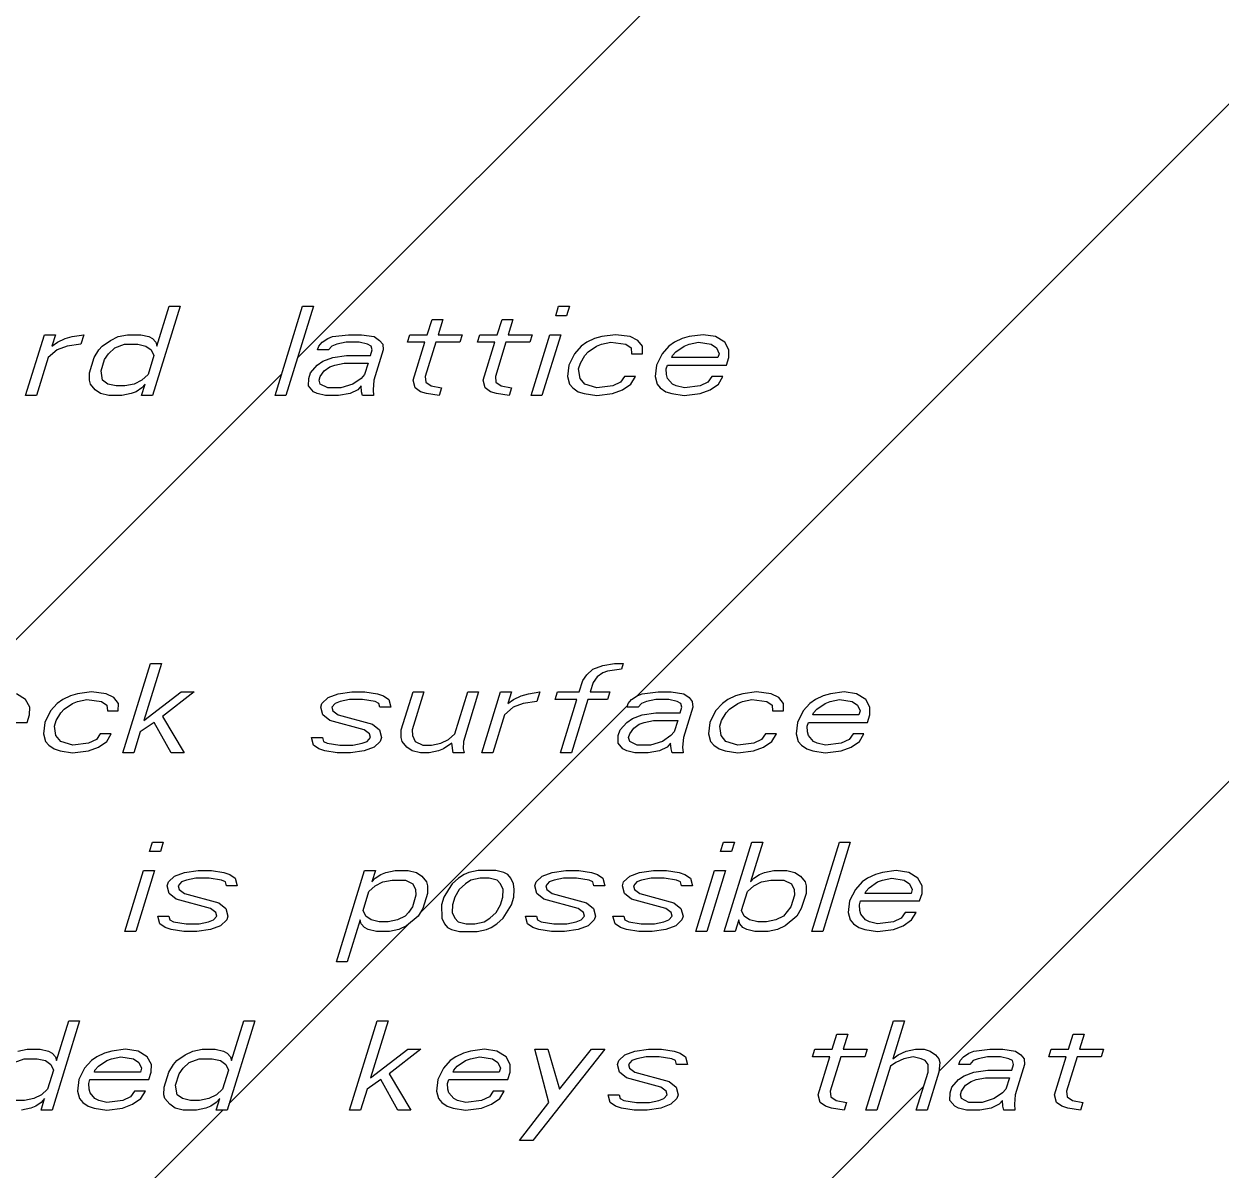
# Model space of a CAD drawing. Header units: millimetres. Extents: x 0 to 420, y 0 to 297.
# Drawn here: x 346.59 to 351.84, y 224.52 to 229.54 of the extents above; entities that cross this region are included whole.
import ezdxf

# ---------------------------------------------------------------- set-up
doc = ezdxf.new("R2010")
doc.units = ezdxf.units.MM
doc.header["$LTSCALE"] = 23.1
doc.layers.add('03___PRT_ALL_CURVES', color=7, linetype='CONTINUOUS')

msp = doc.modelspace()

# ---------------------------------------------------------------- linework, layer by layer
at = {"layer": '03___PRT_ALL_CURVES', "color": 7, "linetype": 'CONTINUOUS'}
for p, q in [((347.7894, 228.0785), (357.0066, 237.2956)), ((349.2769, 226.5961), (355.6784, 232.9976)), ((350.6023, 224.9517), (354.3502, 228.6996)), ((347.2744, 228.3056), (347.1533, 227.914)), ((347.1723, 228.1306), (347.2264, 228.3056)), ((347.2264, 228.3056), (347.2744, 228.3056)), ((347.6906, 227.914), (347.8116, 228.3056)), ((347.8596, 228.3056), (347.7386, 227.914)), ((347.8116, 228.3056), (347.8596, 228.3056)), ((348.9213, 228.264), (348.9342, 228.3056)), ((348.9342, 228.3056), (348.9822, 228.3056)), ((348.9822, 228.3056), (348.9693, 228.264)), ((348.3583, 228.1806), (348.3789, 228.2473)), ((348.3789, 228.2473), (348.4268, 228.2473)), ((348.4268, 228.2473), (348.4062, 228.1806)), ((348.6653, 228.1806), (348.6859, 228.2473)), ((348.6859, 228.2473), (348.7339, 228.2473)), ((348.7339, 228.2473), (348.7133, 228.1806)), ((348.9693, 228.264), (348.9213, 228.264)), ((346.5968, 227.914), (346.6792, 228.1806)), ((346.6792, 228.1806), (346.7272, 228.1806)), ((346.7272, 228.1806), (346.7118, 228.1306)), ((346.7118, 228.1306), (346.7361, 228.1473)), ((346.7361, 228.1473), (346.77, 228.164)), ((346.77, 228.164), (346.8014, 228.1723)), ((346.8391, 228.139), (346.7789, 228.1306)), ((346.8014, 228.1723), (346.8519, 228.1806)), ((346.8519, 228.1806), (346.8391, 228.139)), ((346.9324, 228.1306), (346.969, 228.1556)), ((346.969, 228.1556), (347.0029, 228.1723)), ((346.9874, 228.1223), (347.031, 228.139)), ((347.0029, 228.1723), (347.0438, 228.1806)), ((347.031, 228.139), (347.0885, 228.139)), ((347.0438, 228.1806), (347.1014, 228.1806)), ((347.0885, 228.139), (347.1243, 228.1306)), ((347.1014, 228.1806), (347.1372, 228.1723)), ((347.1372, 228.1723), (347.1538, 228.164)), ((347.1538, 228.164), (347.1679, 228.1473)), ((347.1679, 228.1473), (347.1723, 228.1306)), ((347.8823, 228.1306), (347.897, 228.1473)), ((347.897, 228.1473), (347.9214, 228.164)), ((347.9214, 228.164), (347.9431, 228.1723)), ((347.9616, 228.139), (347.9399, 228.1306)), ((347.9431, 228.1723), (348.0129, 228.1806)), ((348.0026, 228.1473), (347.9616, 228.139)), ((348.0601, 228.1473), (348.0026, 228.1473)), ((348.0129, 228.1806), (348.0704, 228.1806)), ((348.0959, 228.139), (348.0601, 228.1473)), ((348.0704, 228.1806), (348.1254, 228.1723)), ((348.1126, 228.1306), (348.0959, 228.139)), ((348.1254, 228.1723), (348.1491, 228.1556)), ((348.1491, 228.1556), (348.1631, 228.139)), ((348.1631, 228.139), (348.165, 228.114)), ((348.2712, 228.1473), (348.2815, 228.1806)), ((348.348, 228.1473), (348.2712, 228.1473)), ((348.2815, 228.1806), (348.3583, 228.1806)), ((348.2965, 227.9806), (348.348, 228.1473)), ((348.3959, 228.1473), (348.3496, 227.9973)), ((348.5015, 228.1473), (348.3959, 228.1473)), ((348.4062, 228.1806), (348.5118, 228.1806)), ((348.5118, 228.1806), (348.5015, 228.1473)), ((348.5782, 228.1473), (348.5885, 228.1806)), ((348.655, 228.1473), (348.5782, 228.1473)), ((348.5885, 228.1806), (348.6653, 228.1806)), ((348.6035, 227.9806), (348.655, 228.1473)), ((348.703, 228.1473), (348.6566, 227.9973)), ((348.8085, 228.1473), (348.703, 228.1473)), ((348.7133, 228.1806), (348.8188, 228.1806)), ((348.8188, 228.1806), (348.8085, 228.1473)), ((348.8131, 227.914), (348.8956, 228.1806)), ((348.9435, 228.1806), (348.8611, 227.914)), ((348.8956, 228.1806), (348.9435, 228.1806)), ((349.058, 228.1473), (349.0336, 228.1306)), ((349.0919, 228.164), (349.058, 228.1473)), ((349.1232, 228.1723), (349.0919, 228.164)), ((349.1008, 228.1306), (349.1225, 228.139)), ((349.1225, 228.139), (349.1635, 228.1473)), ((349.1834, 228.1806), (349.1232, 228.1723)), ((349.1635, 228.1473), (349.2281, 228.139)), ((349.248, 228.1723), (349.1834, 228.1806)), ((349.2281, 228.139), (349.2517, 228.1223)), ((349.2812, 228.1556), (349.248, 228.1723)), ((349.3023, 228.1306), (349.2812, 228.1556)), ((349.4417, 228.1473), (349.4174, 228.1306)), ((349.4757, 228.164), (349.4417, 228.1473)), ((349.507, 228.1723), (349.4757, 228.164)), ((349.4845, 228.1306), (349.5063, 228.139)), ((349.5063, 228.139), (349.5473, 228.1473)), ((349.5672, 228.1806), (349.507, 228.1723)), ((349.5473, 228.1473), (349.6023, 228.139)), ((349.6222, 228.1723), (349.5672, 228.1806)), ((349.6023, 228.139), (349.6259, 228.1223)), ((349.6624, 228.1473), (349.6222, 228.1723)), ((349.6809, 228.114), (349.6624, 228.1473)), ((346.7354, 228.114), (346.6963, 228.0806)), ((346.7789, 228.1306), (346.7354, 228.114)), ((346.8978, 228.0806), (346.9177, 228.114)), ((346.9177, 228.114), (346.9324, 228.1306)), ((346.9432, 228.0723), (346.9605, 228.0973)), ((346.9605, 228.0973), (346.9874, 228.1223)), ((347.1243, 228.1306), (347.148, 228.114)), ((347.1594, 228.089), (347.1337, 228.0056)), ((347.148, 228.114), (347.1594, 228.089)), ((347.8771, 228.114), (347.8823, 228.1306)), ((347.9251, 228.114), (347.8771, 228.114)), ((347.9399, 228.1306), (347.9251, 228.114)), ((347.9436, 228.0806), (348.0037, 228.089)), ((348.0037, 228.089), (348.1093, 228.089)), ((348.1093, 228.089), (348.117, 228.114)), ((348.117, 228.114), (348.1126, 228.1306)), ((348.165, 228.114), (348.1238, 227.9806)), ((349.0041, 228.0973), (348.9791, 228.0473)), ((349.0336, 228.1306), (349.0041, 228.0973)), ((349.0296, 228.0556), (349.0495, 228.089)), ((349.0495, 228.089), (349.0643, 228.1056)), ((349.0643, 228.1056), (349.1008, 228.1306)), ((349.2517, 228.1223), (349.2536, 228.0973)), ((349.2536, 228.0973), (349.3015, 228.0973)), ((349.3015, 228.0973), (349.3023, 228.1306)), ((349.3879, 228.0973), (349.3629, 228.0473)), ((349.4174, 228.1306), (349.3879, 228.0973)), ((349.4307, 228.0806), (349.4333, 228.089)), ((349.4333, 228.089), (349.448, 228.1056)), ((349.448, 228.1056), (349.4845, 228.1306)), ((349.6259, 228.1223), (349.6374, 228.0973)), ((349.6374, 228.0973), (349.6322, 228.0806)), ((349.6802, 228.0806), (349.6809, 228.114)), ((346.6963, 228.0806), (346.6448, 227.914)), ((346.8772, 228.014), (346.8978, 228.0806)), ((346.9277, 228.0223), (346.9432, 228.0723)), ((347.8462, 228.014), (347.8757, 228.0473)), ((347.8757, 228.0473), (347.9001, 228.064)), ((347.9001, 228.064), (347.9436, 228.0806)), ((347.9064, 228.0223), (347.9307, 228.039)), ((347.9307, 228.039), (347.9525, 228.0473)), ((347.9525, 228.0473), (347.9934, 228.0556)), ((347.9934, 228.0556), (348.099, 228.0556)), ((348.099, 228.0556), (348.0835, 228.0056)), ((348.9791, 228.0473), (348.9732, 227.9973)), ((349.0219, 228.0306), (349.0296, 228.0556)), ((349.0282, 227.989), (349.0219, 228.0306)), ((349.3629, 228.0473), (349.357, 227.9973)), ((349.4057, 228.0306), (349.4108, 228.0473)), ((349.4075, 228.0056), (349.4057, 228.0306)), ((349.4108, 228.0473), (349.6699, 228.0473)), ((349.6322, 228.0806), (349.4307, 228.0806)), ((349.6699, 228.0473), (349.6802, 228.0806)), ((346.2333, 226.5223), (347.72, 228.009)), ((346.8765, 227.9806), (346.8772, 228.014)), ((346.8809, 227.964), (346.8765, 227.9806)), ((346.9341, 227.9806), (346.9277, 228.0223)), ((346.9577, 227.964), (346.9341, 227.9806)), ((347.1068, 227.9806), (347.0728, 227.964)), ((347.1337, 228.0056), (347.1068, 227.9806)), ((347.8378, 227.9556), (347.8385, 227.989)), ((347.8385, 227.989), (347.8462, 228.014)), ((347.8839, 227.9806), (347.8891, 227.9973)), ((347.8883, 227.964), (347.8839, 227.9806)), ((347.8891, 227.9973), (347.9064, 228.0223)), ((348.0688, 227.989), (348.0323, 227.964)), ((348.0835, 228.0056), (348.0688, 227.989)), ((348.1238, 227.9806), (348.1205, 227.939)), ((348.3054, 227.9473), (348.2965, 227.9806)), ((348.3496, 227.9973), (348.3515, 227.9723)), ((348.6124, 227.9473), (348.6035, 227.9806)), ((348.6566, 227.9973), (348.6585, 227.9723)), ((348.9732, 227.9973), (348.9821, 227.964)), ((349.0493, 227.964), (349.0282, 227.989)), ((349.2227, 227.9973), (349.2054, 227.9723)), ((349.2706, 227.9973), (349.2227, 227.9973)), ((349.2508, 227.964), (349.2706, 227.9973)), ((349.357, 227.9973), (349.3659, 227.964)), ((349.412, 227.989), (349.4075, 228.0056)), ((349.433, 227.964), (349.412, 227.989)), ((349.6065, 227.9973), (349.5891, 227.9723)), ((349.6544, 227.9973), (349.6065, 227.9973)), ((349.6345, 227.964), (349.6544, 227.9973)), ((346.902, 227.939), (346.8809, 227.964)), ((346.9256, 227.9223), (346.902, 227.939)), ((346.9935, 227.9556), (346.9577, 227.964)), ((347.0319, 227.9556), (346.9935, 227.9556)), ((347.0728, 227.964), (347.0319, 227.9556)), ((347.0817, 227.9306), (347.06, 227.9223)), ((347.1061, 227.9473), (347.0817, 227.9306)), ((347.1053, 227.914), (347.1208, 227.964)), ((347.1208, 227.964), (347.1061, 227.9473)), ((347.8589, 227.9306), (347.8378, 227.9556)), ((347.8755, 227.9223), (347.8589, 227.9306)), ((347.9216, 227.9473), (347.8883, 227.964)), ((347.9791, 227.9473), (347.9216, 227.9473)), ((348.0323, 227.964), (347.9791, 227.9473)), ((348.0533, 227.939), (348.0194, 227.9223)), ((348.0681, 227.9556), (348.0533, 227.939)), ((348.0699, 227.9306), (348.0681, 227.9556)), ((348.0744, 227.914), (348.0699, 227.9306)), ((348.1205, 227.939), (348.1224, 227.914)), ((348.329, 227.9306), (348.3054, 227.9473)), ((348.3552, 227.9223), (348.329, 227.9306)), ((348.3515, 227.9723), (348.3751, 227.9556)), ((348.3751, 227.9556), (348.4205, 227.9473)), ((348.4205, 227.9473), (348.4102, 227.914)), ((348.636, 227.9306), (348.6124, 227.9473)), ((348.6622, 227.9223), (348.636, 227.9306)), ((348.6585, 227.9723), (348.6821, 227.9556)), ((348.6821, 227.9556), (348.7275, 227.9473)), ((348.7275, 227.9473), (348.7172, 227.914)), ((348.9821, 227.964), (348.9961, 227.9473)), ((348.9961, 227.9473), (349.0198, 227.9306)), ((349.0198, 227.9306), (349.046, 227.9223)), ((349.1017, 227.9473), (349.0493, 227.964)), ((349.1714, 227.9556), (349.1017, 227.9473)), ((349.1707, 227.9223), (349.2142, 227.939)), ((349.2054, 227.9723), (349.1714, 227.9556)), ((349.2142, 227.939), (349.2508, 227.964)), ((349.3659, 227.964), (349.3799, 227.9473)), ((349.3799, 227.9473), (349.4036, 227.9306)), ((349.4036, 227.9306), (349.4298, 227.9223)), ((349.4497, 227.9556), (349.433, 227.964)), ((349.4855, 227.9473), (349.4497, 227.9556)), ((349.5552, 227.9556), (349.4855, 227.9473)), ((349.5545, 227.9223), (349.598, 227.939)), ((349.5891, 227.9723), (349.5552, 227.9556)), ((349.598, 227.939), (349.6345, 227.964)), ((346.6448, 227.914), (346.5968, 227.914)), ((346.9614, 227.914), (346.9256, 227.9223)), ((347.019, 227.914), (346.9614, 227.914)), ((347.06, 227.9223), (347.019, 227.914)), ((347.1533, 227.914), (347.1053, 227.914)), ((347.7386, 227.914), (347.6906, 227.914)), ((347.9113, 227.914), (347.8755, 227.9223)), ((347.9688, 227.914), (347.9113, 227.914)), ((348.0194, 227.9223), (347.9688, 227.914)), ((348.1224, 227.914), (348.0744, 227.914)), ((348.4102, 227.914), (348.3552, 227.9223)), ((348.7172, 227.914), (348.6622, 227.9223)), ((348.8611, 227.914), (348.8131, 227.914)), ((349.046, 227.9223), (349.101, 227.914)), ((349.101, 227.914), (349.1707, 227.9223)), ((349.4298, 227.9223), (349.4848, 227.914)), ((349.4848, 227.914), (349.5545, 227.9223)), ((347.0235, 226.3473), (347.1445, 226.739)), ((347.1925, 226.739), (347.1152, 226.489)), ((347.1445, 226.739), (347.1925, 226.739)), ((349.0845, 226.714), (349.128, 226.7306)), ((349.128, 226.7306), (349.1785, 226.739)), ((349.1785, 226.739), (349.2169, 226.739)), ((349.2169, 226.739), (349.2092, 226.714)), ((349.0402, 226.664), (349.0575, 226.689)), ((349.0575, 226.689), (349.0845, 226.714)), ((349.1029, 226.6806), (349.0856, 226.6556)), ((349.1273, 226.6973), (349.1029, 226.6806)), ((349.149, 226.7056), (349.1273, 226.6973)), ((349.2092, 226.714), (349.149, 226.7056)), ((346.8852, 226.614), (346.8251, 226.6056)), ((346.9498, 226.6056), (346.8852, 226.614)), ((347.1152, 226.489), (347.2786, 226.614)), ((347.3362, 226.614), (347.1972, 226.5056)), ((347.2786, 226.614), (347.3362, 226.614)), ((347.9668, 226.6056), (348.027, 226.614)), ((348.027, 226.614), (348.0845, 226.614)), ((348.0845, 226.614), (348.1395, 226.6056)), ((348.2441, 226.4473), (348.2956, 226.614)), ((348.3436, 226.614), (348.2921, 226.4473)), ((348.2956, 226.614), (348.3436, 226.614)), ((348.4788, 226.4306), (348.5355, 226.614)), ((348.5834, 226.614), (348.5165, 226.3973)), ((348.5355, 226.614), (348.5834, 226.614)), ((348.597, 226.3473), (348.6794, 226.614)), ((348.6794, 226.614), (348.7274, 226.614)), ((348.7274, 226.614), (348.7119, 226.564)), ((348.8015, 226.6056), (348.8521, 226.614)), ((348.8521, 226.614), (348.8392, 226.5723)), ((348.9185, 226.5806), (348.9288, 226.614)), ((348.9288, 226.614), (349.0248, 226.614)), ((349.0248, 226.614), (349.0402, 226.664)), ((349.0856, 226.6556), (349.0728, 226.614)), ((349.0728, 226.614), (349.1591, 226.614)), ((349.1591, 226.614), (349.1488, 226.5806)), ((349.3004, 226.6056), (349.3702, 226.614)), ((349.3702, 226.614), (349.4277, 226.614)), ((349.4277, 226.614), (349.4827, 226.6056)), ((349.8019, 226.614), (349.7418, 226.6056)), ((349.8665, 226.6056), (349.8019, 226.614)), ((350.1857, 226.614), (350.1256, 226.6056)), ((350.2407, 226.6056), (350.1857, 226.614)), ((346.5967, 226.5806), (346.5564, 226.6056)), ((346.6152, 226.5473), (346.5967, 226.5806)), ((346.7355, 226.564), (346.706, 226.5306)), ((346.7598, 226.5806), (346.7355, 226.564)), ((346.7937, 226.5973), (346.7598, 226.5806)), ((346.7661, 226.539), (346.8026, 226.564)), ((346.8251, 226.6056), (346.7937, 226.5973)), ((346.8026, 226.564), (346.8244, 226.5723)), ((346.8244, 226.5723), (346.8653, 226.5806)), ((346.8653, 226.5806), (346.9299, 226.5723)), ((346.9299, 226.5723), (346.9536, 226.5556)), ((346.983, 226.589), (346.9498, 226.6056)), ((347.0041, 226.564), (346.983, 226.589)), ((347.0034, 226.5306), (347.0041, 226.564)), ((347.8912, 226.5473), (347.8964, 226.564)), ((347.8964, 226.564), (347.9233, 226.589)), ((347.9233, 226.589), (347.9668, 226.6056)), ((347.9539, 226.564), (347.9392, 226.5473)), ((347.9757, 226.5723), (347.9539, 226.564)), ((348.0167, 226.5806), (347.9757, 226.5723)), ((348.0742, 226.5806), (348.0167, 226.5806)), ((348.1292, 226.5723), (348.0742, 226.5806)), ((348.1458, 226.564), (348.1292, 226.5723)), ((348.1395, 226.6056), (348.1657, 226.5973)), ((348.1503, 226.5473), (348.1458, 226.564)), ((348.1657, 226.5973), (348.1894, 226.5806)), ((348.1894, 226.5806), (348.1982, 226.5473)), ((348.7119, 226.564), (348.7362, 226.5806)), ((348.7791, 226.564), (348.7355, 226.5473)), ((348.7362, 226.5806), (348.7702, 226.5973)), ((348.7702, 226.5973), (348.8015, 226.6056)), ((348.8392, 226.5723), (348.7791, 226.564)), ((349.0145, 226.5806), (348.9185, 226.5806)), ((348.9424, 226.3473), (349.0145, 226.5806)), ((349.0624, 226.5806), (348.9903, 226.3473)), ((349.1488, 226.5806), (349.0624, 226.5806)), ((349.2344, 226.5473), (349.2396, 226.564)), ((349.2396, 226.564), (349.2543, 226.5806)), ((349.2543, 226.5806), (349.2787, 226.5973)), ((349.2787, 226.5973), (349.3004, 226.6056)), ((349.2972, 226.564), (349.2824, 226.5473)), ((349.3189, 226.5723), (349.2972, 226.564)), ((349.3599, 226.5806), (349.3189, 226.5723)), ((349.4174, 226.5806), (349.3599, 226.5806)), ((349.4532, 226.5723), (349.4174, 226.5806)), ((349.4699, 226.564), (349.4532, 226.5723)), ((349.4743, 226.5473), (349.4699, 226.564)), ((349.4827, 226.6056), (349.5064, 226.589)), ((349.5064, 226.589), (349.5204, 226.5723)), ((349.5204, 226.5723), (349.5223, 226.5473)), ((349.6522, 226.564), (349.6227, 226.5306)), ((349.6765, 226.5806), (349.6522, 226.564)), ((349.7104, 226.5973), (349.6765, 226.5806)), ((349.6828, 226.539), (349.7193, 226.564)), ((349.7418, 226.6056), (349.7104, 226.5973)), ((349.7193, 226.564), (349.7411, 226.5723)), ((349.7411, 226.5723), (349.782, 226.5806)), ((349.782, 226.5806), (349.8466, 226.5723)), ((349.8466, 226.5723), (349.8702, 226.5556)), ((349.8997, 226.589), (349.8665, 226.6056)), ((349.9208, 226.564), (349.8997, 226.589)), ((349.9201, 226.5306), (349.9208, 226.564)), ((350.0359, 226.564), (350.0064, 226.5306)), ((350.0603, 226.5806), (350.0359, 226.564)), ((350.0942, 226.5973), (350.0603, 226.5806)), ((350.0666, 226.539), (350.1031, 226.564)), ((350.1256, 226.6056), (350.0942, 226.5973)), ((350.1031, 226.564), (350.1249, 226.5723)), ((350.1249, 226.5723), (350.1658, 226.5806)), ((350.1658, 226.5806), (350.2208, 226.5723)), ((350.2208, 226.5723), (350.2444, 226.5556)), ((350.2809, 226.5806), (350.2407, 226.6056)), ((350.2994, 226.5473), (350.2809, 226.5806)), ((346.6042, 226.4806), (346.6145, 226.514)), ((346.6145, 226.514), (346.6152, 226.5473)), ((346.706, 226.5306), (346.6809, 226.4806)), ((346.7315, 226.489), (346.7514, 226.5223)), ((346.7514, 226.5223), (346.7661, 226.539)), ((346.9536, 226.5556), (346.9554, 226.5306)), ((346.9554, 226.5306), (347.0034, 226.5306)), ((347.9001, 226.514), (347.8912, 226.5473)), ((347.9308, 226.489), (347.9001, 226.514)), ((347.9392, 226.5473), (347.9436, 226.5306)), ((347.9436, 226.5306), (347.9673, 226.514)), ((347.9673, 226.514), (348.1175, 226.4723)), ((348.1982, 226.5473), (348.1503, 226.5473)), ((348.3293, 225.6485), (349.2373, 226.5565)), ((348.6965, 226.514), (348.6449, 226.3473)), ((348.7355, 226.5473), (348.6965, 226.514)), ((349.2824, 226.5473), (349.2344, 226.5473)), ((349.2574, 226.4973), (349.3009, 226.514)), ((349.3009, 226.514), (349.361, 226.5223)), ((349.361, 226.5223), (349.4666, 226.5223)), ((349.4666, 226.5223), (349.4743, 226.5473)), ((349.5223, 226.5473), (349.4811, 226.414)), ((349.6227, 226.5306), (349.5976, 226.4806)), ((349.6482, 226.489), (349.6681, 226.5223)), ((349.6681, 226.5223), (349.6828, 226.539)), ((349.8702, 226.5556), (349.8721, 226.5306)), ((349.8721, 226.5306), (349.9201, 226.5306)), ((350.0064, 226.5306), (349.9814, 226.4806)), ((350.0493, 226.514), (350.0518, 226.5223)), ((350.2507, 226.514), (350.0493, 226.514)), ((350.0518, 226.5223), (350.0666, 226.539)), ((350.2444, 226.5556), (350.2559, 226.5306)), ((350.2559, 226.5306), (350.2507, 226.514)), ((350.2884, 226.4806), (350.2987, 226.514)), ((350.2987, 226.514), (350.2994, 226.5473)), ((346.3451, 226.4806), (346.6042, 226.4806)), ((346.6809, 226.4806), (346.6751, 226.4306)), ((346.7237, 226.464), (346.7315, 226.489)), ((346.7301, 226.4223), (346.7237, 226.464)), ((347.1606, 226.4806), (347.0998, 226.439)), ((347.2346, 226.3473), (347.1606, 226.4806)), ((347.1972, 226.5056), (347.2921, 226.3473)), ((348.081, 226.4473), (347.9308, 226.489)), ((348.1175, 226.4723), (348.1482, 226.4473)), ((349.2035, 226.4473), (349.233, 226.4806)), ((349.233, 226.4806), (349.2574, 226.4973)), ((349.2464, 226.4306), (349.2637, 226.4556)), ((349.2637, 226.4556), (349.288, 226.4723)), ((349.288, 226.4723), (349.3098, 226.4806)), ((349.3098, 226.4806), (349.3507, 226.489)), ((349.3507, 226.489), (349.4563, 226.489)), ((349.4563, 226.489), (349.4408, 226.439)), ((349.5976, 226.4806), (349.5918, 226.4306)), ((349.6404, 226.464), (349.6482, 226.489)), ((349.6468, 226.4223), (349.6404, 226.464)), ((349.9814, 226.4806), (349.9755, 226.4306)), ((350.0242, 226.464), (350.0294, 226.4806)), ((350.0261, 226.439), (350.0242, 226.464)), ((350.0294, 226.4806), (350.2884, 226.4806)), ((346.6751, 226.4306), (346.684, 226.3973)), ((346.7511, 226.3973), (346.7301, 226.4223)), ((346.9072, 226.4056), (346.8733, 226.389)), ((346.9245, 226.4306), (346.9072, 226.4056)), ((346.9725, 226.4306), (346.9245, 226.4306)), ((346.9526, 226.3973), (346.9725, 226.4306)), ((347.0998, 226.439), (347.0715, 226.3473)), ((347.85, 226.414), (347.898, 226.414)), ((347.8589, 226.3806), (347.85, 226.414)), ((347.898, 226.414), (347.9024, 226.3973)), ((348.1046, 226.4306), (348.081, 226.4473)), ((348.0943, 226.3973), (348.1091, 226.414)), ((348.1091, 226.414), (348.1046, 226.4306)), ((348.1482, 226.4473), (348.157, 226.414)), ((348.157, 226.414), (348.1519, 226.3973)), ((348.2434, 226.414), (348.2441, 226.4473)), ((348.2478, 226.3973), (348.2434, 226.414)), ((348.2921, 226.4473), (348.2939, 226.4223)), ((348.2939, 226.4223), (348.3054, 226.3973)), ((348.418, 226.389), (348.4519, 226.4056)), ((348.4519, 226.4056), (348.4788, 226.4306)), ((349.1951, 226.389), (349.1958, 226.4223)), ((349.1958, 226.4223), (349.2035, 226.4473)), ((349.2412, 226.414), (349.2464, 226.4306)), ((349.2457, 226.3973), (349.2412, 226.414)), ((349.4261, 226.4223), (349.3896, 226.3973)), ((349.4408, 226.439), (349.4261, 226.4223)), ((349.4811, 226.414), (349.4778, 226.3723)), ((349.5918, 226.4306), (349.6006, 226.3973)), ((349.6678, 226.3973), (349.6468, 226.4223)), ((349.8239, 226.4056), (349.79, 226.389)), ((349.8412, 226.4306), (349.8239, 226.4056)), ((349.8892, 226.4306), (349.8412, 226.4306)), ((349.8693, 226.3973), (349.8892, 226.4306)), ((349.9755, 226.4306), (349.9844, 226.3973)), ((350.0305, 226.4223), (350.0261, 226.439)), ((350.0516, 226.3973), (350.0305, 226.4223)), ((350.2077, 226.4056), (350.1737, 226.389)), ((350.225, 226.4306), (350.2077, 226.4056)), ((350.273, 226.4306), (350.225, 226.4306)), ((350.2531, 226.3973), (350.273, 226.4306)), ((346.684, 226.3973), (346.698, 226.3806)), ((346.698, 226.3806), (346.7216, 226.364)), ((346.7216, 226.364), (346.7478, 226.3556)), ((346.7478, 226.3556), (346.8028, 226.3473)), ((346.8035, 226.3806), (346.7511, 226.3973)), ((346.8028, 226.3473), (346.8726, 226.3556)), ((346.8733, 226.389), (346.8035, 226.3806)), ((346.8726, 226.3556), (346.9161, 226.3723)), ((346.9161, 226.3723), (346.9526, 226.3973)), ((347.8825, 226.364), (347.8589, 226.3806)), ((347.9088, 226.3556), (347.8825, 226.364)), ((347.9024, 226.3973), (347.9191, 226.389)), ((347.9637, 226.3473), (347.9088, 226.3556)), ((347.9191, 226.389), (347.974, 226.3806)), ((347.974, 226.3806), (348.0316, 226.3806)), ((348.0815, 226.3556), (348.0213, 226.3473)), ((348.0316, 226.3806), (348.0726, 226.389)), ((348.0726, 226.389), (348.0943, 226.3973)), ((348.125, 226.3723), (348.0815, 226.3556)), ((348.1519, 226.3973), (348.125, 226.3723)), ((348.2689, 226.3723), (348.2478, 226.3973)), ((348.2925, 226.3556), (348.2689, 226.3723)), ((348.3283, 226.3473), (348.2925, 226.3556)), ((348.3054, 226.3973), (348.3386, 226.3806)), ((348.3386, 226.3806), (348.377, 226.3806)), ((348.4077, 226.3556), (348.3667, 226.3473)), ((348.377, 226.3806), (348.418, 226.389)), ((348.4294, 226.364), (348.4077, 226.3556)), ((348.4659, 226.389), (348.4294, 226.364)), ((348.4722, 226.3473), (348.4659, 226.389)), ((348.5165, 226.3973), (348.5158, 226.364)), ((348.5158, 226.364), (348.5202, 226.3473)), ((349.2162, 226.364), (349.1951, 226.389)), ((349.2328, 226.3556), (349.2162, 226.364)), ((349.2686, 226.3473), (349.2328, 226.3556)), ((349.2789, 226.3806), (349.2457, 226.3973)), ((349.3364, 226.3806), (349.2789, 226.3806)), ((349.3767, 226.3556), (349.3261, 226.3473)), ((349.3896, 226.3973), (349.3364, 226.3806)), ((349.4106, 226.3723), (349.3767, 226.3556)), ((349.4254, 226.389), (349.4106, 226.3723)), ((349.4272, 226.364), (349.4254, 226.389)), ((349.4317, 226.3473), (349.4272, 226.364)), ((349.4778, 226.3723), (349.4797, 226.3473)), ((349.6006, 226.3973), (349.6147, 226.3806)), ((349.6147, 226.3806), (349.6383, 226.364)), ((349.6383, 226.364), (349.6645, 226.3556)), ((349.6645, 226.3556), (349.7195, 226.3473)), ((349.7202, 226.3806), (349.6678, 226.3973)), ((349.7195, 226.3473), (349.7893, 226.3556)), ((349.79, 226.389), (349.7202, 226.3806)), ((349.7893, 226.3556), (349.8328, 226.3723)), ((349.8328, 226.3723), (349.8693, 226.3973)), ((349.9844, 226.3973), (349.9985, 226.3806)), ((349.9985, 226.3806), (350.0221, 226.364)), ((350.0221, 226.364), (350.0483, 226.3556)), ((350.0483, 226.3556), (350.1033, 226.3473)), ((350.0682, 226.389), (350.0516, 226.3973)), ((350.104, 226.3806), (350.0682, 226.389)), ((350.1033, 226.3473), (350.173, 226.3556)), ((350.1737, 226.389), (350.104, 226.3806)), ((350.173, 226.3556), (350.2166, 226.3723)), ((350.2166, 226.3723), (350.2531, 226.3973)), ((347.0715, 226.3473), (347.0235, 226.3473)), ((347.2921, 226.3473), (347.2346, 226.3473)), ((348.0213, 226.3473), (347.9637, 226.3473)), ((348.3667, 226.3473), (348.3283, 226.3473)), ((348.5202, 226.3473), (348.4722, 226.3473)), ((348.6449, 226.3473), (348.597, 226.3473)), ((348.9903, 226.3473), (348.9424, 226.3473)), ((349.3261, 226.3473), (349.2686, 226.3473)), ((349.4797, 226.3473), (349.4317, 226.3473)), ((347.1397, 225.914), (347.1526, 225.9557)), ((347.1526, 225.9557), (347.2006, 225.9557)), ((347.2006, 225.9557), (347.1877, 225.914)), ((349.6439, 225.914), (349.6567, 225.9557)), ((349.6567, 225.9557), (349.7047, 225.9557)), ((349.6604, 225.564), (349.7815, 225.9557)), ((349.7047, 225.9557), (349.6918, 225.914)), ((349.8294, 225.9557), (349.7754, 225.7807)), ((349.7815, 225.9557), (349.8294, 225.9557)), ((350.0442, 225.564), (350.1652, 225.9557)), ((350.2132, 225.9557), (350.0922, 225.564)), ((350.1652, 225.9557), (350.2132, 225.9557)), ((347.1877, 225.914), (347.1397, 225.914)), ((349.6918, 225.914), (349.6439, 225.914)), ((347.0316, 225.564), (347.114, 225.8307)), ((347.1619, 225.8307), (347.0795, 225.564)), ((347.114, 225.8307), (347.1619, 225.8307)), ((347.2937, 225.8223), (347.3538, 225.8307)), ((347.3538, 225.8307), (347.4114, 225.8307)), ((347.4114, 225.8307), (347.4664, 225.8223)), ((347.9594, 225.4307), (348.083, 225.8307)), ((348.083, 225.8307), (348.131, 225.8307)), ((348.131, 225.8307), (348.1155, 225.7807)), ((348.1764, 225.8223), (348.2173, 225.8307)), ((348.2173, 225.8307), (348.2749, 225.8307)), ((348.2749, 225.8307), (348.3107, 225.8223)), ((348.5819, 225.8307), (348.541, 225.8223)), ((348.6587, 225.8307), (348.5819, 225.8307)), ((348.6945, 225.8223), (348.6587, 225.8307)), ((348.9055, 225.8223), (348.9657, 225.8307)), ((348.9657, 225.8307), (349.0233, 225.8307)), ((349.0233, 225.8307), (349.0782, 225.8223)), ((349.2893, 225.8223), (349.3495, 225.8307)), ((349.3495, 225.8307), (349.407, 225.8307)), ((349.407, 225.8307), (349.462, 225.8223)), ((349.5357, 225.564), (349.6181, 225.8307)), ((349.6661, 225.8307), (349.5837, 225.564)), ((349.6181, 225.8307), (349.6661, 225.8307)), ((349.8362, 225.8223), (349.8772, 225.8307)), ((349.8772, 225.8307), (349.9347, 225.8307)), ((349.9347, 225.8307), (349.9705, 225.8223)), ((350.4144, 225.8307), (350.3543, 225.8223)), ((350.4694, 225.8223), (350.4144, 225.8307)), ((347.2181, 225.764), (347.2232, 225.7807)), ((347.2232, 225.7807), (347.2502, 225.8057)), ((347.2502, 225.8057), (347.2937, 225.8223)), ((347.2808, 225.7807), (347.2661, 225.764)), ((347.3026, 225.789), (347.2808, 225.7807)), ((347.3435, 225.7973), (347.3026, 225.789)), ((347.4011, 225.7973), (347.3435, 225.7973)), ((347.4561, 225.789), (347.4011, 225.7973)), ((347.4727, 225.7807), (347.4561, 225.789)), ((347.4664, 225.8223), (347.4926, 225.814)), ((347.4771, 225.764), (347.4727, 225.7807)), ((347.4926, 225.814), (347.5162, 225.7973)), ((347.5162, 225.7973), (347.5251, 225.764)), ((348.1155, 225.7807), (348.1303, 225.7973)), ((348.1296, 225.764), (348.1635, 225.7807)), ((348.1303, 225.7973), (348.1546, 225.814)), ((348.1546, 225.814), (348.1764, 225.8223)), ((348.1635, 225.7807), (348.2045, 225.789)), ((348.2045, 225.789), (348.262, 225.789)), ((348.262, 225.789), (348.2952, 225.7723)), ((348.2952, 225.7723), (348.3067, 225.7473)), ((348.3107, 225.8223), (348.3343, 225.8057)), ((348.3343, 225.8057), (348.3554, 225.7807)), ((348.3554, 225.7807), (348.3598, 225.764)), ((348.4679, 225.7723), (348.4506, 225.7473)), ((348.4949, 225.7973), (348.4679, 225.7723)), ((348.5192, 225.814), (348.4949, 225.7973)), ((348.5255, 225.7723), (348.4986, 225.7473)), ((348.541, 225.8223), (348.5192, 225.814)), ((348.5498, 225.789), (348.5255, 225.7723)), ((348.5908, 225.7973), (348.5498, 225.789)), ((348.6292, 225.7973), (348.5908, 225.7973)), ((348.665, 225.789), (348.6292, 225.7973)), ((348.679, 225.7723), (348.665, 225.789)), ((348.6905, 225.7473), (348.679, 225.7723)), ((348.7111, 225.814), (348.6945, 225.8223)), ((348.7251, 225.7973), (348.7111, 225.814)), ((348.7366, 225.7723), (348.7251, 225.7973)), ((348.7385, 225.7473), (348.7366, 225.7723)), ((348.83, 225.764), (348.8351, 225.7807)), ((348.8351, 225.7807), (348.862, 225.8057)), ((348.862, 225.8057), (348.9055, 225.8223)), ((348.8927, 225.7807), (348.8779, 225.764)), ((348.9144, 225.789), (348.8927, 225.7807)), ((348.9554, 225.7973), (348.9144, 225.789)), ((349.013, 225.7973), (348.9554, 225.7973)), ((349.0679, 225.789), (349.013, 225.7973)), ((349.0846, 225.7807), (349.0679, 225.789)), ((349.0782, 225.8223), (349.1045, 225.814)), ((349.089, 225.764), (349.0846, 225.7807)), ((349.1045, 225.814), (349.1281, 225.7973)), ((349.1281, 225.7973), (349.137, 225.764)), ((349.2137, 225.764), (349.2189, 225.7807)), ((349.2189, 225.7807), (349.2458, 225.8057)), ((349.2458, 225.8057), (349.2893, 225.8223)), ((349.2764, 225.7807), (349.2617, 225.764)), ((349.2982, 225.789), (349.2764, 225.7807)), ((349.3392, 225.7973), (349.2982, 225.789)), ((349.3967, 225.7973), (349.3392, 225.7973)), ((349.4517, 225.789), (349.3967, 225.7973)), ((349.4683, 225.7807), (349.4517, 225.789)), ((349.462, 225.8223), (349.4882, 225.814)), ((349.4728, 225.764), (349.4683, 225.7807)), ((349.4882, 225.814), (349.5119, 225.7973)), ((349.5119, 225.7973), (349.5207, 225.764)), ((349.7754, 225.7807), (349.7901, 225.7973)), ((349.7894, 225.764), (349.8233, 225.7807)), ((349.7901, 225.7973), (349.8144, 225.814)), ((349.8144, 225.814), (349.8362, 225.8223)), ((349.8233, 225.7807), (349.8643, 225.789)), ((349.8643, 225.789), (349.9218, 225.789)), ((349.9218, 225.789), (349.9551, 225.7723)), ((349.9551, 225.7723), (349.9665, 225.7473)), ((349.9705, 225.8223), (349.9942, 225.8057)), ((349.9942, 225.8057), (350.0152, 225.7807)), ((350.0152, 225.7807), (350.0197, 225.764)), ((350.2647, 225.7807), (350.2352, 225.7473)), ((350.289, 225.7973), (350.2647, 225.7807)), ((350.3229, 225.814), (350.289, 225.7973)), ((350.2953, 225.7557), (350.3318, 225.7807)), ((350.3543, 225.8223), (350.3229, 225.814)), ((350.3318, 225.7807), (350.3536, 225.789)), ((350.3536, 225.789), (350.3945, 225.7973)), ((350.3945, 225.7973), (350.4495, 225.789)), ((350.4495, 225.789), (350.4732, 225.7723)), ((350.5097, 225.7973), (350.4694, 225.8223)), ((350.4732, 225.7723), (350.4846, 225.7473)), ((350.5282, 225.764), (350.5097, 225.7973)), ((347.227, 225.7307), (347.2181, 225.764)), ((347.2576, 225.7057), (347.227, 225.7307)), ((347.2661, 225.764), (347.2705, 225.7473)), ((347.2705, 225.7473), (347.2941, 225.7307)), ((347.2941, 225.7307), (347.4444, 225.689)), ((347.5251, 225.764), (347.4771, 225.764)), ((348.0769, 225.6557), (348.1026, 225.739)), ((348.1026, 225.739), (348.1296, 225.764)), ((348.3086, 225.7223), (348.2931, 225.6723)), ((348.3067, 225.7473), (348.3086, 225.7223)), ((348.3591, 225.7307), (348.3385, 225.664)), ((348.3598, 225.764), (348.3591, 225.7307)), ((348.4506, 225.7473), (348.4307, 225.714)), ((348.4986, 225.7473), (348.4787, 225.714)), ((348.6898, 225.714), (348.6905, 225.7473)), ((348.7377, 225.714), (348.7385, 225.7473)), ((348.8388, 225.7307), (348.83, 225.764)), ((348.8695, 225.7057), (348.8388, 225.7307)), ((348.8779, 225.764), (348.8824, 225.7473)), ((348.8824, 225.7473), (348.906, 225.7307)), ((348.906, 225.7307), (349.0562, 225.689)), ((349.137, 225.764), (349.089, 225.764)), ((349.2226, 225.7307), (349.2137, 225.764)), ((349.2533, 225.7057), (349.2226, 225.7307)), ((349.2617, 225.764), (349.2661, 225.7473)), ((349.2661, 225.7473), (349.2898, 225.7307)), ((349.2898, 225.7307), (349.44, 225.689)), ((349.5207, 225.764), (349.4728, 225.764)), ((349.7367, 225.6557), (349.7625, 225.739)), ((349.7625, 225.739), (349.7894, 225.764)), ((349.9684, 225.7223), (349.953, 225.6723)), ((349.9665, 225.7473), (349.9684, 225.7223)), ((350.019, 225.7307), (349.9983, 225.664)), ((350.0197, 225.764), (350.019, 225.7307)), ((350.2352, 225.7473), (350.2101, 225.6973)), ((350.278, 225.7307), (350.2806, 225.739)), ((350.4795, 225.7307), (350.278, 225.7307)), ((350.2806, 225.739), (350.2953, 225.7557)), ((350.4846, 225.7473), (350.4795, 225.7307)), ((350.5172, 225.6973), (350.5275, 225.7307)), ((350.5275, 225.7307), (350.5282, 225.764)), ((347.4079, 225.664), (347.2576, 225.7057)), ((347.4444, 225.689), (347.475, 225.664)), ((348.2931, 225.6723), (348.2758, 225.6473)), ((348.4307, 225.714), (348.4204, 225.6807)), ((348.4204, 225.6807), (348.4216, 225.6223)), ((348.4684, 225.6807), (348.4677, 225.6473)), ((348.4787, 225.714), (348.4684, 225.6807)), ((348.6596, 225.6473), (348.6795, 225.6807)), ((348.6795, 225.6807), (348.6898, 225.714)), ((348.6902, 225.6223), (348.7274, 225.6807)), ((348.7274, 225.6807), (348.7377, 225.714)), ((349.0197, 225.664), (348.8695, 225.7057)), ((349.0562, 225.689), (349.0869, 225.664)), ((349.4035, 225.664), (349.2533, 225.7057)), ((349.44, 225.689), (349.4707, 225.664)), ((349.953, 225.6723), (349.9209, 225.6307)), ((350.2101, 225.6973), (350.2043, 225.6473)), ((350.253, 225.6807), (350.2581, 225.6973)), ((350.2548, 225.6557), (350.253, 225.6807)), ((350.2581, 225.6973), (350.5172, 225.6973)), ((347.1769, 225.6307), (347.2249, 225.6307)), ((347.1858, 225.5973), (347.1769, 225.6307)), ((347.2249, 225.6307), (347.2293, 225.614)), ((347.4315, 225.6473), (347.4079, 225.664)), ((347.4212, 225.614), (347.4359, 225.6307)), ((347.4359, 225.6307), (347.4315, 225.6473)), ((347.475, 225.664), (347.4839, 225.6307)), ((347.4839, 225.6307), (347.4788, 225.614)), ((348.0884, 225.6307), (348.0769, 225.6557)), ((348.112, 225.614), (348.0884, 225.6307)), ((348.2611, 225.6307), (348.2271, 225.614)), ((348.2758, 225.6473), (348.2611, 225.6307)), ((348.3186, 225.6307), (348.2674, 225.589)), ((348.3385, 225.664), (348.3186, 225.6307)), ((348.4216, 225.6223), (348.4331, 225.5973)), ((348.4677, 225.6473), (348.4792, 225.6223)), ((348.4792, 225.6223), (348.4932, 225.6057)), ((348.6083, 225.6057), (348.6327, 225.6223)), ((348.6327, 225.6223), (348.6596, 225.6473)), ((348.6633, 225.5973), (348.6902, 225.6223)), ((348.7888, 225.6307), (348.8367, 225.6307)), ((348.7976, 225.5973), (348.7888, 225.6307)), ((348.8367, 225.6307), (348.8412, 225.614)), ((349.0434, 225.6473), (349.0197, 225.664)), ((349.0331, 225.614), (349.0478, 225.6307)), ((349.0478, 225.6307), (349.0434, 225.6473)), ((349.0869, 225.664), (349.0958, 225.6307)), ((349.0958, 225.6307), (349.0906, 225.614)), ((349.1725, 225.6307), (349.2205, 225.6307)), ((349.1814, 225.5973), (349.1725, 225.6307)), ((349.2205, 225.6307), (349.2249, 225.614)), ((349.4271, 225.6473), (349.4035, 225.664)), ((349.4168, 225.614), (349.4316, 225.6307)), ((349.4316, 225.6307), (349.4271, 225.6473)), ((349.4707, 225.664), (349.4795, 225.6307)), ((349.4795, 225.6307), (349.4744, 225.614)), ((349.7482, 225.6307), (349.7367, 225.6557)), ((349.7718, 225.614), (349.7482, 225.6307)), ((349.9209, 225.6307), (349.887, 225.614)), ((349.9785, 225.6307), (349.9272, 225.589)), ((349.9983, 225.664), (349.9785, 225.6307)), ((350.2043, 225.6473), (350.2132, 225.614)), ((350.2593, 225.639), (350.2548, 225.6557)), ((350.2803, 225.614), (350.2593, 225.639)), ((350.4364, 225.6223), (350.4025, 225.6057)), ((350.4537, 225.6473), (350.4364, 225.6223)), ((350.5017, 225.6473), (350.4537, 225.6473)), ((350.4818, 225.614), (350.5017, 225.6473)), ((347.0795, 225.564), (347.0316, 225.564)), ((347.2094, 225.5807), (347.1858, 225.5973)), ((347.2356, 225.5723), (347.2094, 225.5807)), ((347.2293, 225.614), (347.2459, 225.6057)), ((347.2906, 225.564), (347.2356, 225.5723)), ((347.2459, 225.6057), (347.3009, 225.5973)), ((347.3482, 225.564), (347.2906, 225.564)), ((347.3009, 225.5973), (347.3585, 225.5973)), ((347.4083, 225.5723), (347.3482, 225.564)), ((347.3585, 225.5973), (347.3994, 225.6057)), ((347.3994, 225.6057), (347.4212, 225.614)), ((347.4519, 225.589), (347.4083, 225.5723)), ((347.4788, 225.614), (347.4519, 225.589)), ((347.4887, 224.8079), (348.2803, 225.5995)), ((348.064, 225.614), (348.0074, 225.4307)), ((348.0685, 225.5973), (348.064, 225.614)), ((348.0825, 225.5807), (348.0685, 225.5973)), ((348.0991, 225.5723), (348.0825, 225.5807)), ((348.1349, 225.564), (348.0991, 225.5723)), ((348.1478, 225.6057), (348.112, 225.614)), ((348.1925, 225.564), (348.1349, 225.564)), ((348.1862, 225.6057), (348.1478, 225.6057)), ((348.2271, 225.614), (348.1862, 225.6057)), ((348.2334, 225.5723), (348.1925, 225.564)), ((348.2674, 225.589), (348.2334, 225.5723)), ((348.4331, 225.5973), (348.4471, 225.5807)), ((348.4471, 225.5807), (348.4637, 225.5723)), ((348.4637, 225.5723), (348.4995, 225.564)), ((348.4932, 225.6057), (348.529, 225.5973)), ((348.4995, 225.564), (348.5763, 225.564)), ((348.529, 225.5973), (348.5674, 225.5973)), ((348.5674, 225.5973), (348.6083, 225.6057)), ((348.5763, 225.564), (348.6172, 225.5723)), ((348.6172, 225.5723), (348.639, 225.5807)), ((348.639, 225.5807), (348.6633, 225.5973)), ((348.8213, 225.5807), (348.7976, 225.5973)), ((348.8475, 225.5723), (348.8213, 225.5807)), ((348.8412, 225.614), (348.8578, 225.6057)), ((348.9025, 225.564), (348.8475, 225.5723)), ((348.8578, 225.6057), (348.9128, 225.5973)), ((348.96, 225.564), (348.9025, 225.564)), ((348.9128, 225.5973), (348.9703, 225.5973)), ((349.0202, 225.5723), (348.96, 225.564)), ((348.9703, 225.5973), (349.0113, 225.6057)), ((349.0113, 225.6057), (349.0331, 225.614)), ((349.0637, 225.589), (349.0202, 225.5723)), ((349.0906, 225.614), (349.0637, 225.589)), ((349.205, 225.5807), (349.1814, 225.5973)), ((349.2313, 225.5723), (349.205, 225.5807)), ((349.2249, 225.614), (349.2416, 225.6057)), ((349.2862, 225.564), (349.2313, 225.5723)), ((349.2416, 225.6057), (349.2965, 225.5973)), ((349.3438, 225.564), (349.2862, 225.564)), ((349.2965, 225.5973), (349.3541, 225.5973)), ((349.404, 225.5723), (349.3438, 225.564)), ((349.3541, 225.5973), (349.3951, 225.6057)), ((349.3951, 225.6057), (349.4168, 225.614)), ((349.4475, 225.589), (349.404, 225.5723)), ((349.4744, 225.614), (349.4475, 225.589)), ((349.5837, 225.564), (349.5357, 225.564)), ((349.7084, 225.564), (349.6604, 225.564)), ((349.7239, 225.614), (349.7084, 225.564)), ((349.7283, 225.5973), (349.7239, 225.614)), ((349.7423, 225.5807), (349.7283, 225.5973)), ((349.7589, 225.5723), (349.7423, 225.5807)), ((349.7947, 225.564), (349.7589, 225.5723)), ((349.8076, 225.6057), (349.7718, 225.614)), ((349.8523, 225.564), (349.7947, 225.564)), ((349.846, 225.6057), (349.8076, 225.6057)), ((349.887, 225.614), (349.846, 225.6057)), ((349.8933, 225.5723), (349.8523, 225.564)), ((349.9272, 225.589), (349.8933, 225.5723)), ((350.0922, 225.564), (350.0442, 225.564)), ((350.2132, 225.614), (350.2272, 225.5973)), ((350.2272, 225.5973), (350.2508, 225.5807)), ((350.2508, 225.5807), (350.277, 225.5723)), ((350.277, 225.5723), (350.332, 225.564)), ((350.2969, 225.6057), (350.2803, 225.614)), ((350.3327, 225.5973), (350.2969, 225.6057)), ((350.332, 225.564), (350.4018, 225.5723)), ((350.4025, 225.6057), (350.3327, 225.5973)), ((350.4018, 225.5723), (350.4453, 225.589)), ((350.4453, 225.589), (350.4818, 225.614)), ((348.0074, 225.4307), (347.9594, 225.4307)), ((346.8338, 225.1723), (346.7127, 224.7807)), ((346.7317, 224.9973), (346.7858, 225.1723)), ((346.7858, 225.1723), (346.8338, 225.1723)), ((347.6013, 225.1723), (347.4803, 224.7807)), ((347.4993, 224.9973), (347.5534, 225.1723)), ((347.5534, 225.1723), (347.6013, 225.1723)), ((348.0176, 224.7807), (348.1386, 225.1723)), ((348.1866, 225.1723), (348.1093, 224.9223)), ((348.1386, 225.1723), (348.1866, 225.1723)), ((350.2819, 224.7807), (350.4029, 225.1723)), ((350.4509, 225.1723), (350.3994, 225.0057)), ((350.4029, 225.1723), (350.4509, 225.1723)), ((350.134, 225.0473), (350.1546, 225.114)), ((350.1546, 225.114), (350.2026, 225.114)), ((350.2026, 225.114), (350.182, 225.0473)), ((351.1702, 225.0473), (351.1908, 225.114)), ((351.1908, 225.114), (351.2388, 225.114)), ((351.2388, 225.114), (351.2182, 225.0473)), ((346.5623, 225.039), (346.6033, 225.0473)), ((346.6033, 225.0473), (346.6608, 225.0473)), ((346.6608, 225.0473), (346.6966, 225.039)), ((346.6966, 225.039), (346.7132, 225.0307)), ((346.9749, 225.039), (346.9435, 225.0307)), ((347.035, 225.0473), (346.9749, 225.039)), ((347.09, 225.039), (347.035, 225.0473)), ((347.1302, 225.014), (347.09, 225.039)), ((347.2959, 225.0223), (347.3299, 225.039)), ((347.3299, 225.039), (347.3708, 225.0473)), ((347.3708, 225.0473), (347.4284, 225.0473)), ((347.4284, 225.0473), (347.4642, 225.039)), ((347.4642, 225.039), (347.4808, 225.0307)), ((348.1093, 224.9223), (348.2727, 225.0473)), ((348.3303, 225.0473), (348.1912, 224.939)), ((348.2727, 225.0473), (348.3303, 225.0473)), ((348.5483, 225.039), (348.517, 225.0307)), ((348.6085, 225.0473), (348.5483, 225.039)), ((348.6635, 225.039), (348.6085, 225.0473)), ((348.7037, 225.014), (348.6635, 225.039)), ((349.1362, 225.0473), (348.8207, 224.6473)), ((348.8292, 225.0473), (348.8867, 225.0473)), ((348.8914, 224.814), (348.8292, 225.0473)), ((348.8867, 225.0473), (348.9382, 224.8723)), ((348.9382, 224.8723), (349.0786, 225.0473)), ((349.0786, 225.0473), (349.1362, 225.0473)), ((349.2244, 225.0223), (349.2679, 225.039)), ((349.2679, 225.039), (349.3281, 225.0473)), ((349.3281, 225.0473), (349.3856, 225.0473)), ((349.3856, 225.0473), (349.4406, 225.039)), ((349.4406, 225.039), (349.4668, 225.0307)), ((350.0469, 225.014), (350.0572, 225.0473)), ((350.0572, 225.0473), (350.134, 225.0473)), ((350.182, 225.0473), (350.2875, 225.0473)), ((350.2875, 225.0473), (350.2772, 225.014)), ((350.4237, 225.0223), (350.4576, 225.039)), ((350.4576, 225.039), (350.4986, 225.0473)), ((350.4986, 225.0473), (350.537, 225.0473)), ((350.537, 225.0473), (350.5632, 225.039)), ((350.5632, 225.039), (350.5868, 225.0223)), ((350.7333, 225.0307), (350.7551, 225.039)), ((350.7551, 225.039), (350.8248, 225.0473)), ((350.8248, 225.0473), (350.8824, 225.0473)), ((350.8824, 225.0473), (350.9373, 225.039)), ((350.9373, 225.039), (350.961, 225.0223)), ((351.0831, 225.014), (351.0934, 225.0473)), ((351.0934, 225.0473), (351.1702, 225.0473)), ((351.2182, 225.0473), (351.3237, 225.0473)), ((351.3237, 225.0473), (351.3134, 225.014)), ((346.5469, 224.989), (346.5904, 225.0057)), ((346.5904, 225.0057), (346.648, 225.0057)), ((346.648, 225.0057), (346.6838, 224.9973)), ((346.6838, 224.9973), (346.7074, 224.9807)), ((346.7132, 225.0307), (346.7273, 225.014)), ((346.7273, 225.014), (346.7317, 224.9973)), ((346.8852, 224.9973), (346.8557, 224.964)), ((346.9096, 225.014), (346.8852, 224.9973)), ((346.9435, 225.0307), (346.9096, 225.014)), ((346.9159, 224.9723), (346.9524, 224.9973)), ((346.9524, 224.9973), (346.9742, 225.0057)), ((346.9742, 225.0057), (347.0151, 225.014)), ((347.0151, 225.014), (347.0701, 225.0057)), ((347.0701, 225.0057), (347.0937, 224.989)), ((347.0937, 224.989), (347.1052, 224.964)), ((347.1487, 224.9807), (347.1302, 225.014)), ((347.2447, 224.9807), (347.2594, 224.9973)), ((347.2594, 224.9973), (347.2959, 225.0223)), ((347.2875, 224.964), (347.3144, 224.989)), ((347.3144, 224.989), (347.3579, 225.0057)), ((347.3579, 225.0057), (347.4155, 225.0057)), ((347.4155, 225.0057), (347.4513, 224.9973)), ((347.4513, 224.9973), (347.4749, 224.9807)), ((347.4808, 225.0307), (347.4948, 225.014)), ((347.4948, 225.014), (347.4993, 224.9973)), ((348.4587, 224.9973), (348.4292, 224.964)), ((348.4831, 225.014), (348.4587, 224.9973)), ((348.517, 225.0307), (348.4831, 225.014)), ((348.4894, 224.9723), (348.5259, 224.9973)), ((348.5259, 224.9973), (348.5476, 225.0057)), ((348.5476, 225.0057), (348.5886, 225.014)), ((348.5886, 225.014), (348.6436, 225.0057)), ((348.6436, 225.0057), (348.6672, 224.989)), ((348.6672, 224.989), (348.6787, 224.964)), ((348.7222, 224.9807), (348.7037, 225.014)), ((349.1923, 224.9807), (349.1975, 224.9973)), ((349.1975, 224.9973), (349.2244, 225.0223)), ((349.2551, 224.9973), (349.2403, 224.9807)), ((349.2768, 225.0057), (349.2551, 224.9973)), ((349.3178, 225.014), (349.2768, 225.0057)), ((349.3753, 225.014), (349.3178, 225.014)), ((349.4303, 225.0057), (349.3753, 225.014)), ((349.4469, 224.9973), (349.4303, 225.0057)), ((349.4514, 224.9807), (349.4469, 224.9973)), ((349.4668, 225.0307), (349.4905, 225.014)), ((349.4905, 225.014), (349.4994, 224.9807)), ((350.1237, 225.014), (350.0469, 225.014)), ((350.0722, 224.8473), (350.1237, 225.014)), ((350.1717, 225.014), (350.1253, 224.864)), ((350.2772, 225.014), (350.1717, 225.014)), ((350.4134, 224.989), (350.3891, 224.9723)), ((350.3994, 225.0057), (350.4237, 225.0223)), ((350.4473, 225.0057), (350.4134, 224.989)), ((350.4883, 225.014), (350.4473, 225.0057)), ((350.5241, 225.0057), (350.4883, 225.014)), ((350.5407, 224.9973), (350.5241, 225.0057)), ((350.5547, 224.9807), (350.5407, 224.9973)), ((350.5868, 225.0223), (350.6008, 225.0057)), ((350.6008, 225.0057), (350.6053, 224.989)), ((350.6053, 224.989), (350.602, 224.9473)), ((350.6891, 224.9807), (350.6942, 224.9973)), ((350.6942, 224.9973), (350.709, 225.014)), ((350.709, 225.014), (350.7333, 225.0307)), ((350.7518, 224.9973), (350.737, 224.9807)), ((350.7735, 225.0057), (350.7518, 224.9973)), ((350.8145, 225.014), (350.7735, 225.0057)), ((350.8721, 225.014), (350.8145, 225.014)), ((350.9079, 225.0057), (350.8721, 225.014)), ((350.9245, 224.9973), (350.9079, 225.0057)), ((350.9289, 224.9807), (350.9245, 224.9973)), ((350.961, 225.0223), (350.975, 225.0057)), ((350.975, 225.0057), (350.9769, 224.9807)), ((351.1599, 225.014), (351.0831, 225.014)), ((351.1084, 224.8473), (351.1599, 225.014)), ((351.2079, 225.014), (351.1615, 224.864)), ((351.3134, 225.014), (351.2079, 225.014)), ((346.7189, 224.9557), (346.6931, 224.8723)), ((346.7074, 224.9807), (346.7189, 224.9557)), ((346.8557, 224.964), (346.8307, 224.914)), ((346.8986, 224.9473), (346.9011, 224.9557)), ((347.1001, 224.9473), (346.8986, 224.9473)), ((346.9011, 224.9557), (346.9159, 224.9723)), ((347.1052, 224.964), (347.1001, 224.9473)), ((347.1377, 224.914), (347.148, 224.9473)), ((347.148, 224.9473), (347.1487, 224.9807)), ((347.2042, 224.8807), (347.2248, 224.9473)), ((347.2248, 224.9473), (347.2447, 224.9807)), ((347.2547, 224.889), (347.2702, 224.939)), ((347.2702, 224.939), (347.2875, 224.964)), ((347.4864, 224.9557), (347.4607, 224.8723)), ((347.4749, 224.9807), (347.4864, 224.9557)), ((348.1912, 224.939), (348.2862, 224.7807)), ((348.4292, 224.964), (348.4042, 224.914)), ((348.472, 224.9473), (348.4746, 224.9557)), ((348.6735, 224.9473), (348.472, 224.9473)), ((348.4746, 224.9557), (348.4894, 224.9723)), ((348.6787, 224.964), (348.6735, 224.9473)), ((348.7112, 224.914), (348.7215, 224.9473)), ((348.7215, 224.9473), (348.7222, 224.9807)), ((349.2012, 224.9473), (349.1923, 224.9807)), ((349.2319, 224.9223), (349.2012, 224.9473)), ((349.2403, 224.9807), (349.2447, 224.964)), ((349.2447, 224.964), (349.2684, 224.9473)), ((349.2684, 224.9473), (349.4186, 224.9057)), ((349.4994, 224.9807), (349.4514, 224.9807)), ((350.3891, 224.9723), (350.3298, 224.7807)), ((350.5025, 224.7807), (350.554, 224.9473)), ((350.602, 224.9473), (350.5505, 224.7807)), ((350.554, 224.9473), (350.5547, 224.9807)), ((350.737, 224.9807), (350.6891, 224.9807)), ((350.712, 224.9307), (350.7555, 224.9473)), ((350.7555, 224.9473), (350.8157, 224.9557)), ((350.8157, 224.9557), (350.9212, 224.9557)), ((350.9212, 224.9557), (350.9289, 224.9807)), ((350.9769, 224.9807), (350.9357, 224.8473)), ((346.3813, 220.7306), (350.5344, 224.8837)), ((346.8307, 224.914), (346.8248, 224.864)), ((346.8735, 224.8973), (346.8787, 224.914)), ((346.8754, 224.8723), (346.8735, 224.8973)), ((346.8787, 224.914), (347.1377, 224.914)), ((347.2035, 224.8473), (347.2042, 224.8807)), ((347.261, 224.8473), (347.2547, 224.889)), ((348.1547, 224.914), (348.0939, 224.8723)), ((348.2287, 224.7807), (348.1547, 224.914)), ((348.4042, 224.914), (348.3983, 224.864)), ((348.447, 224.8973), (348.4522, 224.914)), ((348.4489, 224.8723), (348.447, 224.8973)), ((348.4522, 224.914), (348.7112, 224.914)), ((349.3821, 224.8807), (349.2319, 224.9223)), ((349.4057, 224.864), (349.3821, 224.8807)), ((349.4186, 224.9057), (349.4493, 224.8807)), ((349.4493, 224.8807), (349.4582, 224.8473)), ((350.6504, 224.8557), (350.6582, 224.8807)), ((350.6582, 224.8807), (350.6876, 224.914)), ((350.6876, 224.914), (350.712, 224.9307)), ((350.701, 224.864), (350.7183, 224.889)), ((350.7183, 224.889), (350.7426, 224.9057)), ((350.7426, 224.9057), (350.7644, 224.914)), ((350.7644, 224.914), (350.8054, 224.9223)), ((350.8054, 224.9223), (350.9109, 224.9223)), ((350.9109, 224.9223), (350.8954, 224.8723)), ((346.6323, 224.8307), (346.5913, 224.8223)), ((346.6662, 224.8473), (346.6323, 224.8307)), ((346.6648, 224.7807), (346.6802, 224.8307)), ((346.6802, 224.8307), (346.6655, 224.814)), ((346.6931, 224.8723), (346.6662, 224.8473)), ((346.8248, 224.864), (346.8337, 224.8307)), ((346.8337, 224.8307), (346.8478, 224.814)), ((346.8798, 224.8557), (346.8754, 224.8723)), ((346.9009, 224.8307), (346.8798, 224.8557)), ((346.9175, 224.8223), (346.9009, 224.8307)), ((347.057, 224.839), (347.023, 224.8223)), ((347.0743, 224.864), (347.057, 224.839)), ((347.0659, 224.8057), (347.1024, 224.8307)), ((347.1223, 224.864), (347.0743, 224.864)), ((347.1024, 224.8307), (347.1223, 224.864)), ((347.2079, 224.8307), (347.2035, 224.8473)), ((347.229, 224.8057), (347.2079, 224.8307)), ((347.2847, 224.8307), (347.261, 224.8473)), ((347.3205, 224.8223), (347.2847, 224.8307)), ((347.3998, 224.8307), (347.3589, 224.8223)), ((347.4337, 224.8473), (347.3998, 224.8307)), ((347.4323, 224.7807), (347.4478, 224.8307)), ((347.4478, 224.8307), (347.433, 224.814)), ((347.4607, 224.8723), (347.4337, 224.8473)), ((348.0939, 224.8723), (348.0656, 224.7807)), ((348.3983, 224.864), (348.4072, 224.8307)), ((348.4072, 224.8307), (348.4213, 224.814)), ((348.4533, 224.8557), (348.4489, 224.8723)), ((348.4744, 224.8307), (348.4533, 224.8557)), ((348.491, 224.8223), (348.4744, 224.8307)), ((348.6305, 224.839), (348.5965, 224.8223)), ((348.6478, 224.864), (348.6305, 224.839)), ((348.6393, 224.8057), (348.6759, 224.8307)), ((348.6958, 224.864), (348.6478, 224.864)), ((348.6759, 224.8307), (348.6958, 224.864)), ((349.1511, 224.8473), (349.1991, 224.8473)), ((349.16, 224.814), (349.1511, 224.8473)), ((349.1991, 224.8473), (349.2035, 224.8307)), ((349.2035, 224.8307), (349.2202, 224.8223)), ((349.3737, 224.8223), (349.3954, 224.8307)), ((349.3954, 224.8307), (349.4102, 224.8473)), ((349.4102, 224.8473), (349.4057, 224.864)), ((349.453, 224.8307), (349.4261, 224.8057)), ((349.4582, 224.8473), (349.453, 224.8307)), ((350.0811, 224.814), (350.0722, 224.8473)), ((350.1253, 224.864), (350.1272, 224.839)), ((350.1272, 224.839), (350.1508, 224.8223)), ((350.6497, 224.8223), (350.6504, 224.8557)), ((350.6958, 224.8473), (350.701, 224.864)), ((350.7003, 224.8307), (350.6958, 224.8473)), ((350.7335, 224.814), (350.7003, 224.8307)), ((350.8442, 224.8307), (350.7911, 224.814)), ((350.8807, 224.8557), (350.8442, 224.8307)), ((350.8954, 224.8723), (350.8807, 224.8557)), ((350.9357, 224.8473), (350.9324, 224.8057)), ((351.1173, 224.814), (351.1084, 224.8473)), ((351.1615, 224.864), (351.1634, 224.839)), ((351.1634, 224.839), (351.187, 224.8223)), ((343.5303, 220.8495), (347.4615, 224.7807)), ((346.5913, 224.8223), (346.5529, 224.8223)), ((346.6194, 224.789), (346.5784, 224.7807)), ((346.6411, 224.7973), (346.6194, 224.789)), ((346.6655, 224.814), (346.6411, 224.7973)), ((346.7127, 224.7807), (346.6648, 224.7807)), ((346.8478, 224.814), (346.8714, 224.7973)), ((346.8714, 224.7973), (346.8976, 224.789)), ((346.8976, 224.789), (346.9526, 224.7807)), ((346.9533, 224.814), (346.9175, 224.8223)), ((346.9526, 224.7807), (347.0223, 224.789)), ((347.023, 224.8223), (346.9533, 224.814)), ((347.0223, 224.789), (347.0659, 224.8057)), ((347.2526, 224.789), (347.229, 224.8057)), ((347.2884, 224.7807), (347.2526, 224.789)), ((347.346, 224.7807), (347.2884, 224.7807)), ((347.3589, 224.8223), (347.3205, 224.8223)), ((347.3869, 224.789), (347.346, 224.7807)), ((347.4087, 224.7973), (347.3869, 224.789)), ((347.433, 224.814), (347.4087, 224.7973)), ((347.4803, 224.7807), (347.4323, 224.7807)), ((348.0656, 224.7807), (348.0176, 224.7807)), ((348.2862, 224.7807), (348.2287, 224.7807)), ((348.4213, 224.814), (348.4449, 224.7973)), ((348.4449, 224.7973), (348.4711, 224.789)), ((348.4711, 224.789), (348.5261, 224.7807)), ((348.5268, 224.814), (348.491, 224.8223)), ((348.5261, 224.7807), (348.5958, 224.789)), ((348.5965, 224.8223), (348.5268, 224.814)), ((348.5958, 224.789), (348.6393, 224.8057)), ((348.7631, 224.6473), (348.8914, 224.814)), ((349.1837, 224.7973), (349.16, 224.814)), ((349.2099, 224.789), (349.1837, 224.7973)), ((349.2649, 224.7807), (349.2099, 224.789)), ((349.2202, 224.8223), (349.2752, 224.814)), ((349.3224, 224.7807), (349.2649, 224.7807)), ((349.2752, 224.814), (349.3327, 224.814)), ((349.3826, 224.789), (349.3224, 224.7807)), ((349.3327, 224.814), (349.3737, 224.8223)), ((349.4261, 224.8057), (349.3826, 224.789)), ((350.1047, 224.7973), (350.0811, 224.814)), ((350.1309, 224.789), (350.1047, 224.7973)), ((350.1859, 224.7807), (350.1309, 224.789)), ((350.1508, 224.8223), (350.1962, 224.814)), ((350.1962, 224.814), (350.1859, 224.7807)), ((350.3298, 224.7807), (350.2819, 224.7807)), ((350.5505, 224.7807), (350.5025, 224.7807)), ((350.6708, 224.7973), (350.6497, 224.8223)), ((350.6874, 224.789), (350.6708, 224.7973)), ((350.7232, 224.7807), (350.6874, 224.789)), ((350.7808, 224.7807), (350.7232, 224.7807)), ((350.7911, 224.814), (350.7335, 224.814)), ((350.8313, 224.789), (350.7808, 224.7807)), ((350.8652, 224.8057), (350.8313, 224.789)), ((350.88, 224.8223), (350.8652, 224.8057)), ((350.8819, 224.7973), (350.88, 224.8223)), ((350.8863, 224.7807), (350.8819, 224.7973)), ((350.9343, 224.7807), (350.8863, 224.7807)), ((350.9324, 224.8057), (350.9343, 224.7807)), ((351.1409, 224.7973), (351.1173, 224.814)), ((351.1671, 224.789), (351.1409, 224.7973)), ((351.2221, 224.7807), (351.1671, 224.789)), ((351.187, 224.8223), (351.2324, 224.814)), ((351.2324, 224.814), (351.2221, 224.7807)), ((348.8207, 224.6473), (348.7631, 224.6473))]:
    msp.add_line(p, q, dxfattribs=at)

doc.saveas('drawing.dxf')
